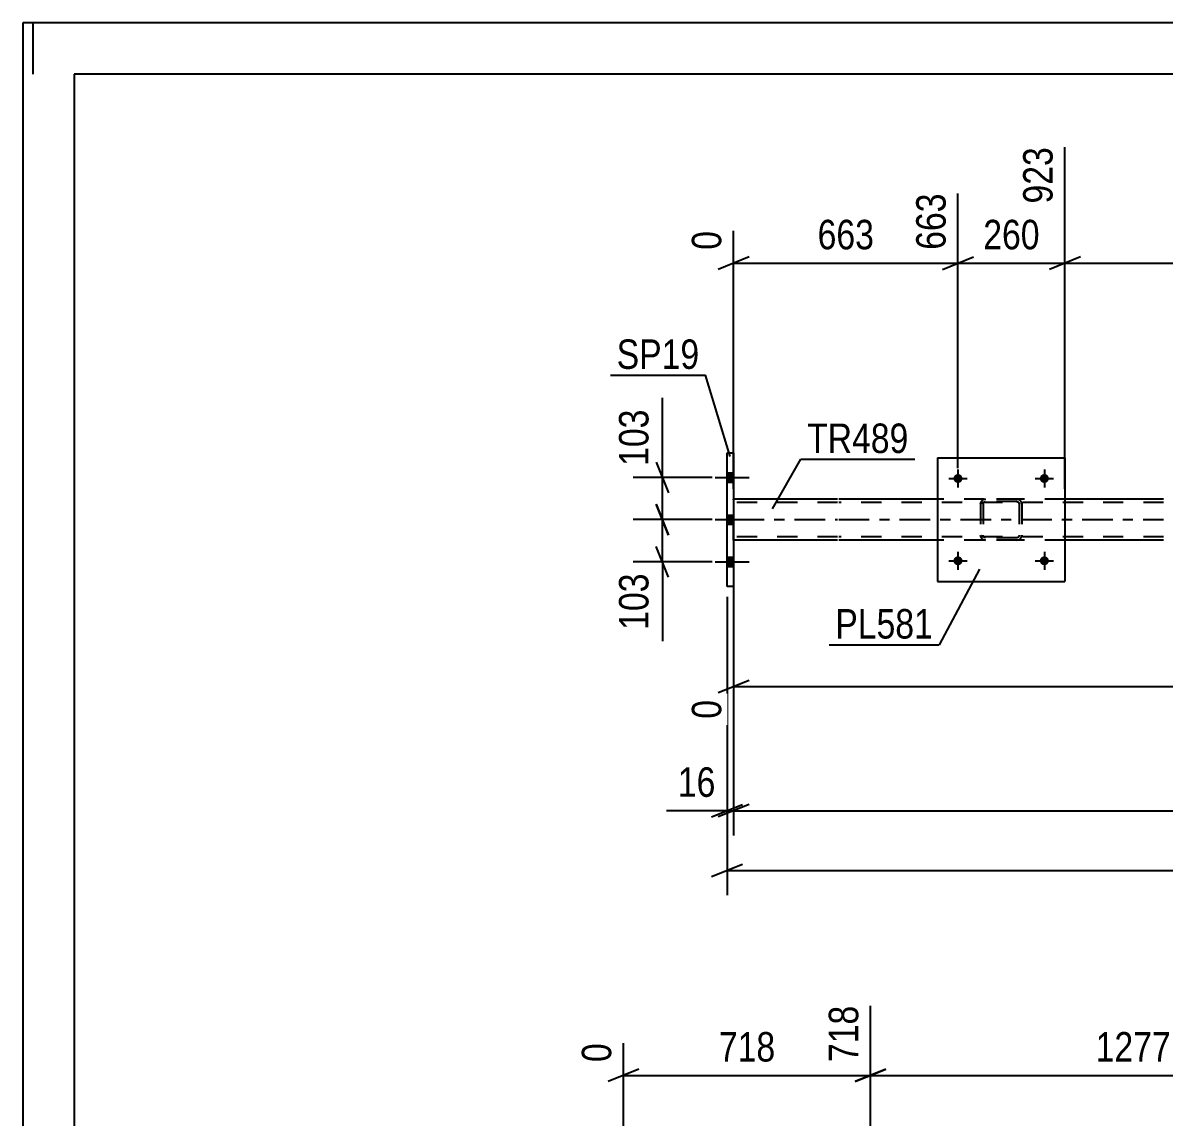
# Model space of a CAD drawing. Header units: millimetres. Extents: x 0 to 841, y 0 to 594.
# Drawn here: x 0 to 111, y 487.6 to 594 of the extents above; entities that cross this region are included whole.
import ezdxf

# ---------------------------------------------------------------- set-up
doc = ezdxf.new("R2010")
doc.units = ezdxf.units.MM
doc.linetypes.add('DXK_LINE_DOT2', pattern=[3.9198, 1.9599, -1.9599])
doc.linetypes.add('DXK_LINE_DOT3', pattern=[5.9187, 2.979, -0.9799, 0.9799, -0.9799])
doc.styles.add('Arial Narrow', font='ARIALN.TTF', dxfattribs={"height": 0.2})

# ---------------------------------------------------------------- blocks, each defined once
blk = doc.blocks.new('Unknown-318888822-1135')
at = {"color": 5, "linetype": 'Continuous'}
for p, q in [((841, 594), (0, 594)), ((0, 594), (0, 0)), ((1, 589), (1, 594)), ((836, 589), (5, 589)), ((5, 589), (5, 5))]:
    blk.add_line(p, q, dxfattribs=at)
blk = doc.blocks.new('Bolt-318888822-5584 - 5512')
at = {"linetype": 'Continuous'}
for points in [[(91.38, 549.69, -1), (90.5, 549.69, -1)], [(99.78, 549.69, -1), (98.9, 549.69, -1)]]:
    blk.add_hatch(color=1, dxfattribs=at).paths.add_polyline_path(points)
at = {"color": 1, "linetype": 'Continuous'}
for p, q in [((90.94, 550.57), (90.94, 548.81)), ((99.34, 550.57), (99.34, 548.81)), ((90.06, 549.69), (91.82, 549.69)), ((98.46, 549.69), (100.22, 549.69))]:
    blk.add_line(p, q, dxfattribs=at)
blk = doc.blocks.new('Bolt-318888822-5585 - 5512')
at = {"linetype": 'Continuous'}
for points in [[(91.38, 541.69, -1), (90.5, 541.69, -1)], [(99.78, 541.69, -1), (98.9, 541.69, -1)]]:
    blk.add_hatch(color=1, dxfattribs=at).paths.add_polyline_path(points)
at = {"color": 1, "linetype": 'Continuous'}
for p, q in [((90.06, 541.69), (91.82, 541.69)), ((90.94, 542.57), (90.94, 540.81)), ((98.46, 541.69), (100.22, 541.69)), ((99.34, 542.57), (99.34, 540.81))]:
    blk.add_line(p, q, dxfattribs=at)
blk = doc.blocks.new('Part-318888822-5616 - 5512')
at = {"color": 2, "linetype": 'Continuous'}
for p, q in [((88.94, 551.69), (88.94, 539.69)), ((88.94, 551.69), (101.34, 551.69)), ((101.34, 551.69), (101.34, 539.69)), ((88.94, 539.69), (101.34, 539.69))]:
    blk.add_line(p, q, dxfattribs=at)
blk = doc.blocks.new('Part-318888822-5617 - 5512')
at = {"color": 7, "linetype": 'DXK_LINE_DOT2'}
for p, q in [((93.14, 547.21), (93.18, 547.4)), ((93.18, 547.4), (93.14, 547.21)), ((93.14, 547.21), (93.14, 544.17)), ((93.38, 547.21), (93.4, 547.3)), ((93.38, 547.21), (93.38, 544.17)), ((93.4, 547.3), (93.45, 547.38)), ((93.44, 547.66), (93.62, 547.69)), ((93.62, 547.69), (93.44, 547.66)), ((93.45, 547.38), (93.53, 547.43)), ((93.53, 547.43), (93.62, 547.45)), ((96.66, 547.69), (93.62, 547.69)), ((96.66, 547.45), (93.62, 547.45)), ((96.66, 547.69), (96.85, 547.66)), ((96.85, 547.66), (96.66, 547.69)), ((96.66, 547.45), (96.75, 547.43)), ((96.75, 547.43), (96.83, 547.38)), ((96.83, 547.38), (96.88, 547.3)), ((96.88, 547.3), (96.9, 547.21)), ((96.9, 547.21), (96.9, 544.17)), ((97.11, 547.4), (97.14, 547.21)), ((97.14, 547.21), (97.11, 547.4)), ((97.14, 547.21), (97.14, 544.17)), ((93.18, 543.99), (93.14, 544.17)), ((93.14, 544.17), (93.18, 543.99)), ((93.4, 544.08), (93.38, 544.17)), ((93.45, 544), (93.4, 544.08)), ((93.53, 543.95), (93.45, 544)), ((93.62, 543.93), (93.53, 543.95)), ((96.66, 543.93), (93.62, 543.93)), ((96.75, 543.95), (96.66, 543.93)), ((96.83, 544), (96.75, 543.95)), ((96.88, 544.08), (96.83, 544)), ((96.9, 544.17), (96.88, 544.08)), ((97.14, 544.17), (97.11, 543.99)), ((97.11, 543.99), (97.14, 544.17)), ((93.62, 543.69), (93.44, 543.73)), ((93.44, 543.73), (93.62, 543.69)), ((96.66, 543.69), (93.62, 543.69)), ((96.85, 543.73), (96.66, 543.69)), ((96.66, 543.69), (96.85, 543.73))]:
    blk.add_line(p, q, dxfattribs=at)
at = {"color": 7, "linetype": 'DXK_LINE_DOT3'}
blk.add_line((95.14, 545.69), (95.14, 545.69), dxfattribs=at)
at = {"color": 7, "linetype": 'DXK_LINE_DOT2'}
for centre, start, end in [((93.62, 547.21), 112.5, 157.5), ((93.62, 547.21), 112.5, 157.5), ((96.66, 547.21), 22.5, 67.5), ((96.66, 547.21), 22.5, 67.5), ((93.62, 544.17), 202.5, 247.5), ((93.62, 544.17), 202.5, 247.5), ((96.66, 544.17), 292.5, 337.5), ((96.66, 544.17), 292.5, 337.5)]:
    blk.add_arc(centre, 0.48, start, end, dxfattribs=at)
blk = doc.blocks.new('Part-318888822-5728 - 5512')
at = {"color": 2, "linetype": 'Continuous'}
for p, q in [((68.48, 552.19), (69.12, 552.19)), ((68.48, 539.19), (68.48, 552.19)), ((69.12, 552.19), (69.12, 539.19)), ((69.12, 539.19), (68.48, 539.19))]:
    blk.add_line(p, q, dxfattribs=at)
blk = doc.blocks.new('Bolt-318888822-5777 - 5512')
at = {"linetype": 'Continuous'}
for points in [[(69.12, 549.35), (69.12, 550.23), (68.48, 550.23), (68.48, 549.35)], [(69.12, 549.35), (69.12, 550.23), (68.48, 550.23), (68.48, 549.35)], [(69.12, 549.35), (69.12, 550.23), (68.48, 550.23), (68.48, 549.35)], [(69.12, 545.25), (69.12, 546.13), (68.48, 546.13), (68.48, 545.25)], [(69.12, 545.25), (69.12, 546.13), (68.48, 546.13), (68.48, 545.25)], [(69.12, 541.15), (69.12, 542.03), (68.48, 542.03), (68.48, 541.15)], [(69.12, 541.15), (69.12, 542.03), (68.48, 542.03), (68.48, 541.15)], [(69.12, 541.15), (69.12, 542.03), (68.48, 542.03), (68.48, 541.15)]]:
    blk.add_hatch(color=1, dxfattribs=at).paths.add_polyline_path(points)
at = {"color": 1, "linetype": 'Continuous'}
for p, q in [((67.32, 549.79), (70.64, 549.79)), ((67.32, 549.79), (70.64, 549.79)), ((67.32, 549.79), (70.64, 549.79)), ((68.48, 550.23), (69.12, 550.23)), ((68.48, 550.23), (69.12, 550.23)), ((68.48, 550.23), (69.12, 550.23)), ((68.48, 549.35), (69.12, 549.35)), ((68.48, 549.35), (69.12, 549.35)), ((68.48, 549.35), (69.12, 549.35)), ((68.48, 546.13), (69.12, 546.13)), ((68.48, 546.13), (69.12, 546.13)), ((67.32, 545.69), (70.64, 545.69)), ((67.32, 545.69), (70.64, 545.69)), ((68.48, 545.25), (69.12, 545.25)), ((68.48, 545.25), (69.12, 545.25)), ((68.48, 542.03), (69.12, 542.03)), ((68.48, 542.03), (69.12, 542.03)), ((68.48, 542.03), (69.12, 542.03)), ((67.32, 541.59), (70.64, 541.59)), ((67.32, 541.59), (70.64, 541.59)), ((67.32, 541.59), (70.64, 541.59)), ((68.48, 541.15), (69.12, 541.15)), ((68.48, 541.15), (69.12, 541.15)), ((68.48, 541.15), (69.12, 541.15))]:
    blk.add_line(p, q, dxfattribs=at)
blk = doc.blocks.new('Part-318888822-5782 - 5512')
at = {"color": 2, "linetype": 'Continuous'}
for p, q in [((79.24, 547.69), (69.12, 547.69)), ((88.94, 547.69), (79.34, 547.69)), ((110.94, 547.69), (101.34, 547.69)), ((79.24, 543.69), (69.12, 543.69)), ((88.94, 543.69), (79.34, 543.69)), ((110.94, 543.69), (101.34, 543.69))]:
    blk.add_line(p, q, dxfattribs=at)
at = {"color": 7, "linetype": 'DXK_LINE_DOT2'}
for p, q in [((69.12, 543.69), (69.12, 547.69)), ((79.24, 547.37), (69.12, 547.37)), ((110.94, 547.37), (79.34, 547.37)), ((101.34, 547.69), (88.94, 547.69)), ((79.24, 544.01), (69.12, 544.01)), ((110.94, 544.01), (79.34, 544.01)), ((101.34, 543.69), (88.94, 543.69))]:
    blk.add_line(p, q, dxfattribs=at)
at = {"color": 7, "linetype": 'DXK_LINE_DOT3'}
for p, q in [((69.12, 545.69), (79.24, 545.69)), ((79.34, 545.69), (110.94, 545.69))]:
    blk.add_line(p, q, dxfattribs=at)
blk = doc.blocks.new('StraightDimension-318888822-19811 - 5512')
at = {"color": 7, "linetype": 'Continuous'}
for p, q in [((101.34, 548.69), (101.34, 581.91)), ((90.94, 550.69), (90.94, 577.41)), ((89.44, 570.03), (92.44, 571.23)), ((90.94, 570.63), (101.34, 570.63)), ((102.84, 571.23), (99.84, 570.03))]:
    blk.add_line(p, q, dxfattribs=at)
at = {"color": 0}
blk.add_wipeout([(99.48, 571.38), (99.48, 575.58), (92.8, 575.58), (92.8, 571.38)], dxfattribs=at)
at = {"color": 3, "style": 'Arial Narrow'}
blk.add_text('260', height=2.863, dxfattribs=at).set_placement((93.4, 571.98))
at = {"color": 0, "linetype": 'Continuous'}
blk.add_wipeout([(100.74, 582.51), (96.54, 582.51), (96.54, 575.83), (100.74, 575.83)], dxfattribs=at)
at = {"color": 3, "linetype": 'Continuous', "style": 'Arial Narrow'}
blk.add_text('923', height=2.863, rotation=90.0002, dxfattribs=at).set_placement((100.14, 576.43))
blk = doc.blocks.new('StraightDimension-318888822-19810 - 5512')
at = {"color": 7, "linetype": 'Continuous'}
for p, q in [((101.34, 548.69), (101.34, 581.91)), ((131.32, 550.69), (131.32, 579.24)), ((102.84, 571.23), (99.84, 570.03)), ((101.34, 570.63), (131.32, 570.63)), ((129.82, 570.03), (132.82, 571.23))]:
    blk.add_line(p, q, dxfattribs=at)
at = {"color": 0}
blk.add_wipeout([(120.59, 571.38), (120.59, 575.58), (112.08, 575.58), (112.08, 571.38)], dxfattribs=at)
at = {"color": 3, "style": 'Arial Narrow'}
blk.add_text('1017', height=2.863, dxfattribs=at).set_placement((112.68, 571.98))
at = {"color": 0, "linetype": 'Continuous'}
blk.add_wipeout([(130.72, 579.84), (126.52, 579.84), (126.52, 571.33), (130.72, 571.33)], dxfattribs=at)
at = {"color": 3, "linetype": 'Continuous', "style": 'Arial Narrow'}
blk.add_text('1940', height=2.863, rotation=90.0002, dxfattribs=at).set_placement((130.12, 571.93))
blk = doc.blocks.new('StraightDimension-318888822-6425 - 5512')
at = {"color": 7, "linetype": 'Continuous'}
for p, q in [((62.19, 549.79), (62.19, 557.53)), ((62.19, 549.79), (62.19, 557.53)), ((61.59, 551.29), (62.79, 548.29)), ((67.03, 549.79), (59.34, 549.79)), ((62.19, 545.69), (62.19, 549.79)), ((62.79, 544.19), (61.59, 547.19)), ((67.03, 545.69), (59.34, 545.69))]:
    blk.add_line(p, q, dxfattribs=at)
at = {"color": 0}
blk.add_wipeout([(61.44, 557), (57.24, 557), (57.24, 550.32), (61.44, 550.32)], dxfattribs=at)
at = {"color": 3, "style": 'Arial Narrow'}
blk.add_text('103', height=2.863, rotation=90.0002, dxfattribs=at).set_placement((60.84, 550.92))
blk = doc.blocks.new('StraightDimension-318888822-6415 - 5512')
at = {"color": 7, "linetype": 'Continuous'}
for p, q in [((61.59, 547.19), (62.79, 544.19)), ((67.03, 545.69), (59.34, 545.69)), ((62.19, 541.59), (62.19, 545.69)), ((62.79, 540.09), (61.59, 543.09)), ((67.03, 541.59), (59.34, 541.59)), ((62.19, 541.59), (62.19, 533.86)), ((62.19, 541.59), (62.19, 533.86))]:
    blk.add_line(p, q, dxfattribs=at)
at = {"color": 0}
blk.add_wipeout([(61.44, 541.07), (57.24, 541.07), (57.24, 534.38), (61.44, 534.38)], dxfattribs=at)
at = {"color": 3, "style": 'Arial Narrow'}
blk.add_text('103', height=2.863, rotation=90.0002, dxfattribs=at).set_placement((60.84, 534.98))
blk = doc.blocks.new('StraightDimension-318888822-6446 - 5512')
at = {"color": 7, "linetype": 'Continuous'}
for p, q in [((69.12, 538.19), (69.12, 514.99)), ((70.62, 517.99), (67.62, 516.79)), ((69.12, 517.39), (775.54, 517.39))]:
    blk.add_line(p, q, dxfattribs=at)
blk = doc.blocks.new('StraightDimension-318888822-6456 - 5512')
at = {"color": 7, "linetype": 'Continuous'}
for p, q in [((68.48, 538.19), (68.48, 514.99)), ((69.12, 538.19), (69.12, 514.99)), ((68.48, 517.39), (62.58, 517.39)), ((68.48, 517.39), (62.58, 517.39)), ((66.98, 516.79), (69.98, 517.99)), ((70.62, 517.99), (67.62, 516.79)), ((68.48, 517.39), (69.12, 517.39))]:
    blk.add_line(p, q, dxfattribs=at)
at = {"color": 0}
blk.add_wipeout([(67.96, 518.14), (67.96, 522.34), (63.1, 522.34), (63.1, 518.14)], dxfattribs=at)
at = {"color": 3, "style": 'Arial Narrow'}
blk.add_text('16', height=2.863, dxfattribs=at).set_placement((63.7, 518.74))
blk = doc.blocks.new('StraightDimension-318888822-6467 - 5512')
at = {"color": 7, "linetype": 'Continuous'}
for p, q in [((68.48, 538.19), (68.48, 509.17)), ((69.98, 512.17), (66.98, 510.97)), ((68.48, 511.57), (776.18, 511.57))]:
    blk.add_line(p, q, dxfattribs=at)
blk = doc.blocks.new('StraightDimension-318888822-6505 - 5512')
at = {"color": 7, "linetype": 'Continuous'}
for p, q in [((69.12, 542.69), (69.12, 526.33)), ((70.62, 530.06), (67.62, 528.86)), ((69.12, 529.46), (719.22, 529.46))]:
    blk.add_line(p, q, dxfattribs=at)
at = {"color": 0, "linetype": 'Continuous'}
blk.add_wipeout([(68.52, 528.76), (64.32, 528.76), (64.32, 525.73), (68.52, 525.73)], dxfattribs=at)
at = {"color": 3, "linetype": 'Continuous', "style": 'Arial Narrow'}
blk.add_text('0', height=2.86, rotation=90.0002, dxfattribs=at).set_placement((67.92, 526.33))
blk = doc.blocks.new('StraightDimension-318888822-19812 - 5512')
at = {"color": 7, "linetype": 'Continuous'}
for p, q in [((90.94, 550.69), (90.94, 577.41)), ((69.12, 548.69), (69.12, 573.76)), ((70.62, 571.23), (67.62, 570.03)), ((69.12, 570.63), (90.94, 570.63)), ((89.44, 570.03), (92.44, 571.23))]:
    blk.add_line(p, q, dxfattribs=at)
at = {"color": 0}
blk.add_wipeout([(83.37, 571.38), (83.37, 575.58), (76.69, 575.58), (76.69, 571.38)], dxfattribs=at)
at = {"color": 3, "style": 'Arial Narrow'}
blk.add_text('663', height=2.863, dxfattribs=at).set_placement((77.29, 571.98))
at = {"color": 0, "linetype": 'Continuous'}
for points in [[(90.34, 578.01), (86.14, 578.01), (86.14, 571.33), (90.34, 571.33)], [(68.52, 574.36), (64.32, 574.36), (64.32, 571.33), (68.52, 571.33)]]:
    blk.add_wipeout(points, dxfattribs=at)
at = {"color": 3, "linetype": 'Continuous', "style": 'Arial Narrow'}
for s, height, p in [('663', 2.863, (89.74, 571.93)), ('0', 2.86, (67.92, 571.93))]:
    blk.add_text(s, height=height, rotation=90.0002, dxfattribs=at).set_placement(p)
blk = doc.blocks.new('StraightDimension-318888822-14592 - 3653')
at = {"color": 7, "linetype": 'Continuous'}
for p, q in [((82.44, 450.48), (82.44, 498.43)), ((58.42, 442.64), (58.42, 494.77)), ((59.92, 492.25), (56.92, 491.05)), ((80.94, 491.05), (83.94, 492.25)), ((58.42, 491.65), (82.44, 491.65))]:
    blk.add_line(p, q, dxfattribs=at)
at = {"color": 0}
blk.add_wipeout([(73.77, 492.4), (73.77, 496.6), (67.09, 496.6), (67.09, 492.4)], dxfattribs=at)
at = {"color": 3, "style": 'Arial Narrow'}
blk.add_text('718', height=2.863, dxfattribs=at).set_placement((67.69, 493))
at = {"color": 0, "linetype": 'Continuous'}
for points in [[(81.84, 499.03), (77.64, 499.03), (77.64, 492.35), (81.84, 492.35)], [(57.82, 495.37), (53.62, 495.37), (53.62, 492.35), (57.82, 492.35)]]:
    blk.add_wipeout(points, dxfattribs=at)
at = {"color": 3, "linetype": 'Continuous', "style": 'Arial Narrow'}
for s, height, p in [('718', 2.863, (81.24, 492.95)), ('0', 2.86, (57.22, 492.95))]:
    blk.add_text(s, height=height, rotation=90.0002, dxfattribs=at).set_placement(p)
blk = doc.blocks.new('StraightDimension-318888822-14591 - 3653')
at = {"color": 7, "linetype": 'Continuous'}
for p, q in [((133.52, 450.48), (133.52, 500.26)), ((82.44, 450.48), (82.44, 498.43)), ((83.94, 492.25), (80.94, 491.05)), ((132.02, 491.05), (135.02, 492.25)), ((82.44, 491.65), (133.52, 491.65))]:
    blk.add_line(p, q, dxfattribs=at)
at = {"color": 0}
blk.add_wipeout([(112.24, 492.4), (112.24, 496.6), (103.73, 496.6), (103.73, 492.4)], dxfattribs=at)
at = {"color": 3, "style": 'Arial Narrow'}
blk.add_text('1277', height=2.863, dxfattribs=at).set_placement((104.33, 493))
at = {"color": 0, "linetype": 'Continuous'}
blk.add_wipeout([(132.92, 500.86), (128.72, 500.86), (128.72, 492.35), (132.92, 492.35)], dxfattribs=at)
at = {"color": 3, "linetype": 'Continuous', "style": 'Arial Narrow'}
blk.add_text('1995', height=2.863, rotation=90.0002, dxfattribs=at).set_placement((132.32, 492.95))
blk = doc.blocks.new('Mark-318888822-5612 - 5512')
at = {"color": 30, "linetype": 'Continuous'}
for p in [(93.04, 540.86), (78.41, 533.53)]:
    blk.add_line(p, (89.11, 533.53), dxfattribs=at)
at = {"color": 0}
blk.add_wipeout([(88.51, 534.13), (88.51, 537.13), (79.01, 537.13), (79.01, 534.13)], dxfattribs=at)
blk.add_wipeout([(88.51, 534.13), (88.51, 537.13), (79.01, 537.13), (79.01, 534.13)], dxfattribs=at)
at = {"color": 3, "style": 'Arial Narrow'}
blk.add_text('PL581', height=2.863, dxfattribs=at).set_placement((79.01, 534.13))
blk = doc.blocks.new('Mark-318888822-5724 - 5512')
at = {"color": 30, "linetype": 'Continuous'}
for p in [(57.15, 559.75), (68.8, 551.83)]:
    blk.add_line(p, (66.39, 559.75), dxfattribs=at)
at = {"color": 0}
blk.add_wipeout([(65.79, 560.35), (65.79, 563.35), (57.75, 563.35), (57.75, 560.35)], dxfattribs=at)
blk.add_wipeout([(65.79, 560.35), (65.79, 563.35), (57.75, 563.35), (57.75, 560.35)], dxfattribs=at)
at = {"color": 3, "style": 'Arial Narrow'}
blk.add_text('SP19', height=2.863, dxfattribs=at).set_placement((57.75, 560.35))
blk = doc.blocks.new('Mark-318888822-5778 - 5512')
at = {"color": 30, "linetype": 'Continuous'}
for p, q in [((72.91, 546.74), (75.67, 551.57)), ((75.67, 551.57), (86.74, 551.57))]:
    blk.add_line(p, q, dxfattribs=at)
at = {"color": 0}
blk.add_wipeout([(86.14, 552.17), (86.14, 555.17), (76.27, 555.17), (76.27, 552.17)], dxfattribs=at)
blk.add_wipeout([(86.14, 552.17), (86.14, 555.17), (76.27, 555.17), (76.27, 552.17)], dxfattribs=at)
at = {"color": 3, "style": 'Arial Narrow'}
blk.add_text('TR489', height=2.863, dxfattribs=at).set_placement((76.27, 552.17))

msp = doc.modelspace()

# ---------------------------------------------------------------- block references
for name in ['Unknown-318888822-1135', 'Part-318888822-5728 - 5512', 'Part-318888822-5616 - 5512', 'Bolt-318888822-5584 - 5512', 'Bolt-318888822-5777 - 5512', 'Part-318888822-5782 - 5512', 'Part-318888822-5617 - 5512', 'Bolt-318888822-5585 - 5512']:
    msp.add_blockref(name, (0, 0))

# ---------------------------------------------------------------- next in the draw order: block references
for name in ['StraightDimension-318888822-19811 - 5512', 'StraightDimension-318888822-6425 - 5512', 'StraightDimension-318888822-6446 - 5512', 'StraightDimension-318888822-14592 - 3653']:
    msp.add_blockref(name, (0, 0))

# ---------------------------------------------------------------- next in the draw order: block references
for name in ['StraightDimension-318888822-19810 - 5512', 'StraightDimension-318888822-19812 - 5512', 'StraightDimension-318888822-6415 - 5512', 'StraightDimension-318888822-14591 - 3653']:
    msp.add_blockref(name, (0, 0))

# ---------------------------------------------------------------- next in the draw order: block references
for name in ['Mark-318888822-5724 - 5512', 'Mark-318888822-5778 - 5512', 'StraightDimension-318888822-6456 - 5512']:
    msp.add_blockref(name, (0, 0))

# ---------------------------------------------------------------- next in the draw order: block references
msp.add_blockref('StraightDimension-318888822-6467 - 5512', (0, 0))

# ---------------------------------------------------------------- next in the draw order: block references
msp.add_blockref('StraightDimension-318888822-6505 - 5512', (0, 0))

# ---------------------------------------------------------------- next in the draw order: block references
msp.add_blockref('Mark-318888822-5612 - 5512', (0, 0))

doc.saveas('drawing.dxf')
